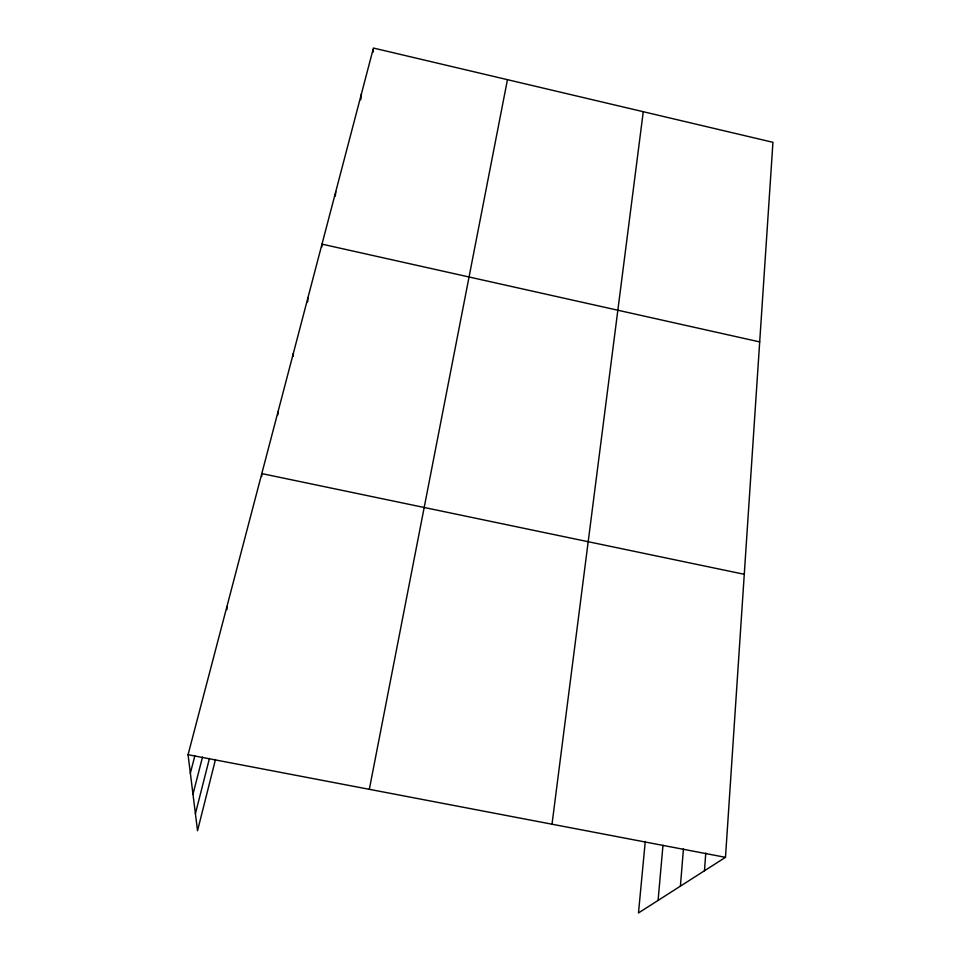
<?xml version="1.0" encoding="UTF-8"?>
<svg xmlns="http://www.w3.org/2000/svg" width="961" height="961" viewBox="0 0 961 961"><rect width="100%" height="100%" fill="white"/><g stroke="black" fill="none" stroke-linecap="round" stroke-linejoin="round"><path stroke-width="1.44" d="M261.704 476.536L261.8 473.593L744.27 574.294M277.813 414.948L277.969 411.981M293.153 356.315L293.345 353.336M645.263 841.404L638.488 912.95L725.483 857.332L772.944 142.312L373.433 48.05L188.056 754.709L197.534 830.712L215.48 759.502M704.473 870.762L705.77 853.116M307.652 301.91L308.013 297.454M680.412 886.15L683.439 848.827M321.731 247.097L321.995 244.142L759.695 341.912M658.093 900.421L662.97 845.308M335.317 196.104L335.749 191.719M360.759 99.728L361.432 93.818M372.916 52.399L373.264 49.504M552.01 824.202L643.269 111.716M369.324 789.317L507.456 79.667M195.407 813.667L209.45 758.445M192.981 794.206L202.507 757.088M190.35 773.149L194.831 755.911M188.056 754.709L725.483 857.332M226.892 606.655L226.964 609.622"/></g></svg>
